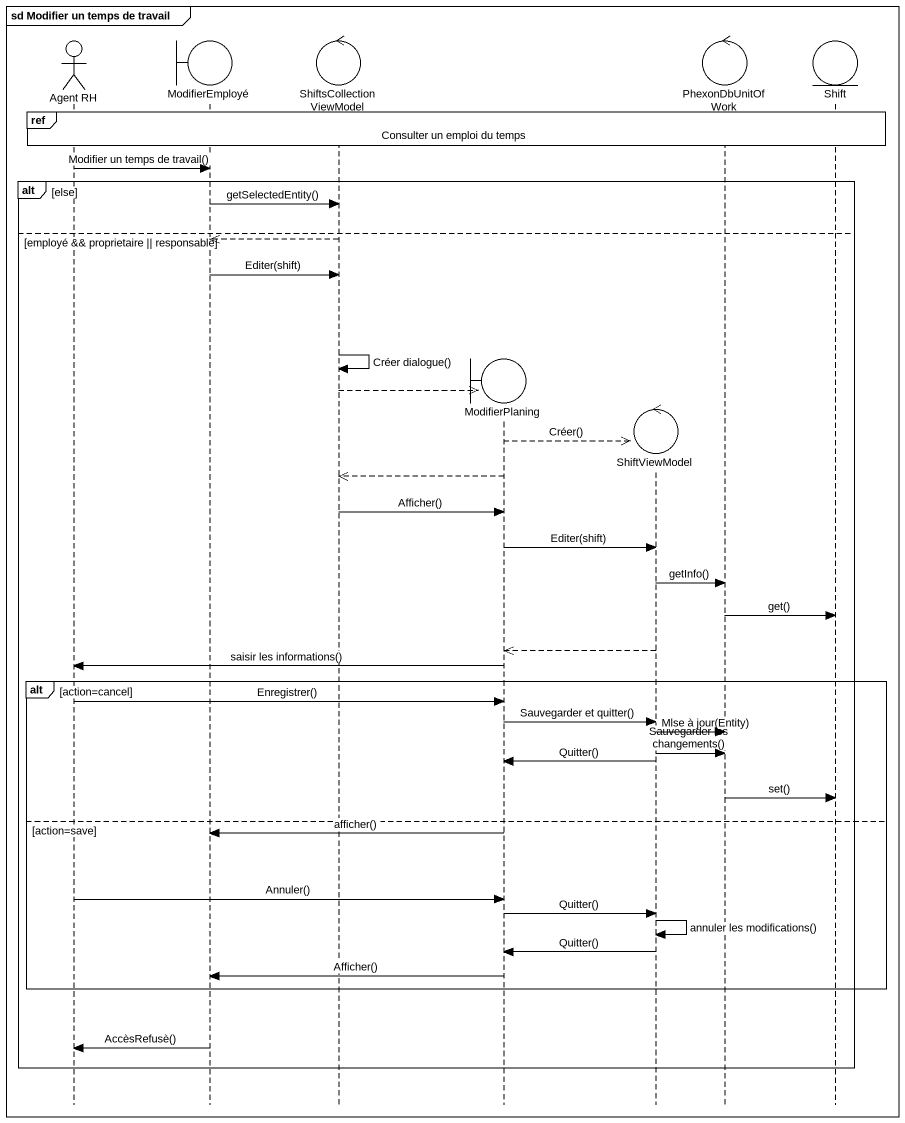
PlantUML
@startuml
mainframe sd Modifier un temps de travail
hide footbox
actor "Agent RH" as Agent_RH
boundary ModifierEmployé
control ShiftsCollectionViewModel
boundary ModifierPlaning
control ShiftViewModel
control PhexonDbUnitOfWork
entity Shift

ref over Agent_RH, ModifierEmployé, ShiftsCollectionViewModel, ModifierPlaning, ShiftViewModel, PhexonDbUnitOfWork, Shift : Consulter un emploi du temps
Agent_RH -> ModifierEmployé : Modifier un temps de travail()
alt else
  ModifierEmployé -> ShiftsCollectionViewModel : getSelectedEntity()
else employé && proprietaire || responsable
  ShiftsCollectionViewModel -->> ModifierEmployé
  ModifierEmployé -> ShiftsCollectionViewModel : Editer(shift)
  ShiftsCollectionViewModel -> ShiftsCollectionViewModel : Créer dialogue()
  ShiftsCollectionViewModel -->> ModifierPlaning **
  ModifierPlaning -->> ShiftViewModel ** : Créer()
  ModifierPlaning -->> ShiftsCollectionViewModel
  ShiftsCollectionViewModel -> ModifierPlaning : Afficher()
  ModifierPlaning -> ShiftViewModel : Editer(shift)
  ShiftViewModel -> PhexonDbUnitOfWork : getInfo()
  PhexonDbUnitOfWork -> Shift : get()
  ShiftViewModel -->> ModifierPlaning
  ModifierPlaning -> Agent_RH : saisir les informations()
  alt action=cancel
    Agent_RH -> ModifierPlaning : Enregistrer()
    ModifierPlaning -> ShiftViewModel : Sauvegarder et quitter()
    ShiftViewModel -> PhexonDbUnitOfWork : Mlse à jour(Entity)
    ShiftViewModel -> PhexonDbUnitOfWork : Sauvegarder les changements()
    ShiftViewModel -> ModifierPlaning : Quitter()
    PhexonDbUnitOfWork -> Shift : set()
  else action=save
    ModifierPlaning -> ModifierEmployé : afficher()
    Agent_RH -> ModifierPlaning : Annuler()
    ModifierPlaning -> ShiftViewModel : Quitter()
    ShiftViewModel -> ShiftViewModel : annuler les modifications()
    ShiftViewModel -> ModifierPlaning : Quitter()
    ModifierPlaning -> ModifierEmployé : Afficher()
  end
  ModifierEmployé -> Agent_RH : AccèsRefusè()
end
@enduml
